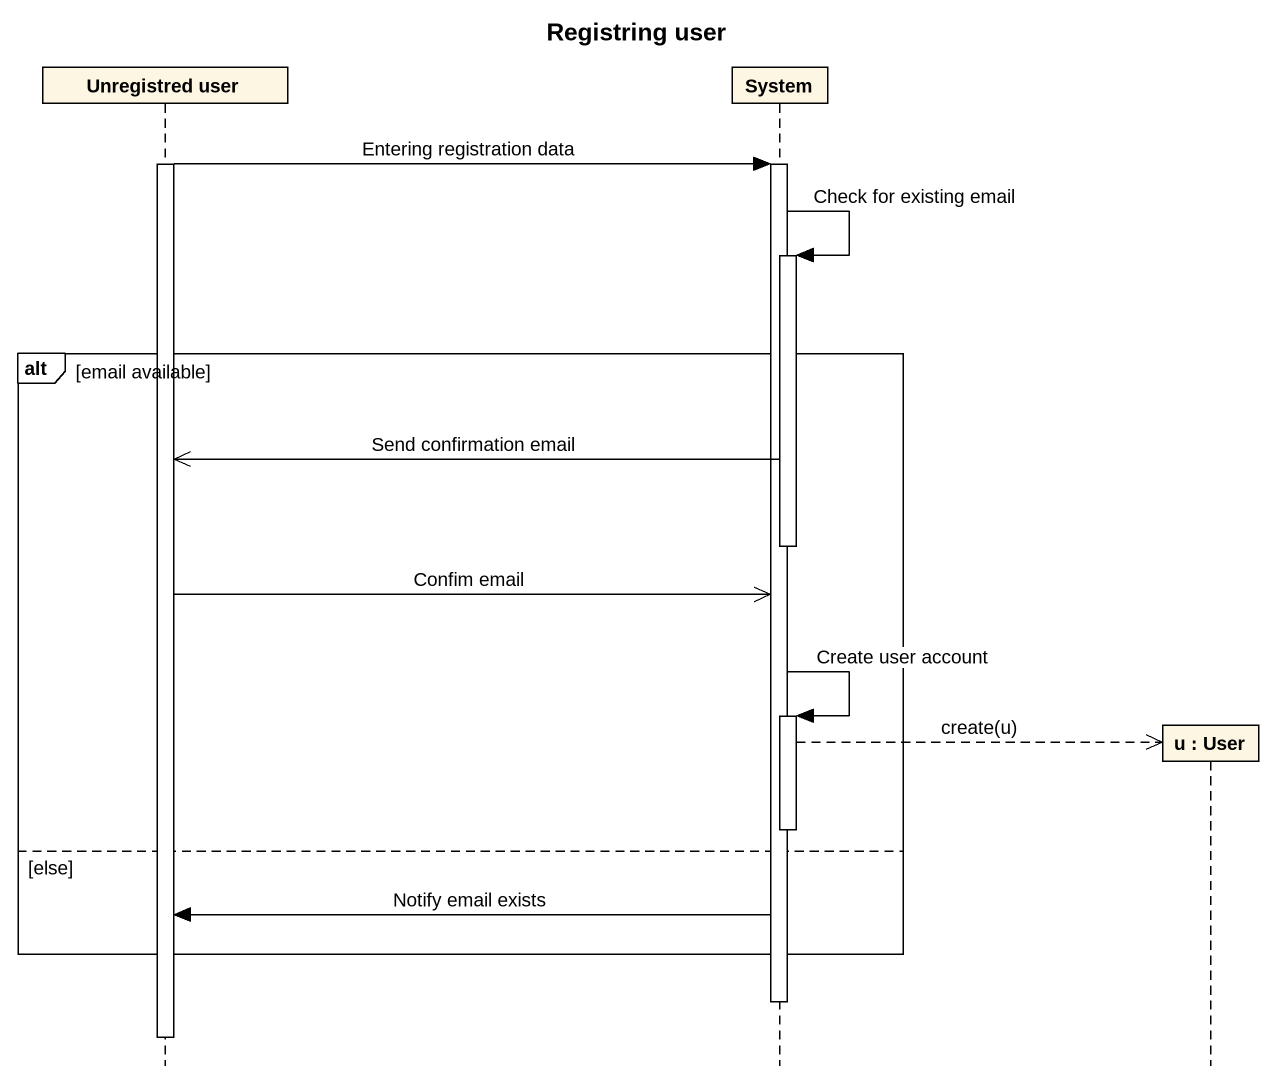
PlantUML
@startuml
title Registring user
hide footbox
participant "Unregistred user" as Unregistred_user
participant System
participant "u : User" as u

activate Unregistred_user
Unregistred_user -> System : Entering registration data
activate System
System -> System : Check for existing email
activate System
alt email available
  System ->> Unregistred_user : Send confirmation email
  deactivate System
  Unregistred_user ->> System : Confim email
  System -> System : Create user account
  activate System
  System -->> u ** : create(u)
  deactivate System
else else
  System -> Unregistred_user : Notify email exists
end
deactivate System
deactivate Unregistred_user
@enduml
